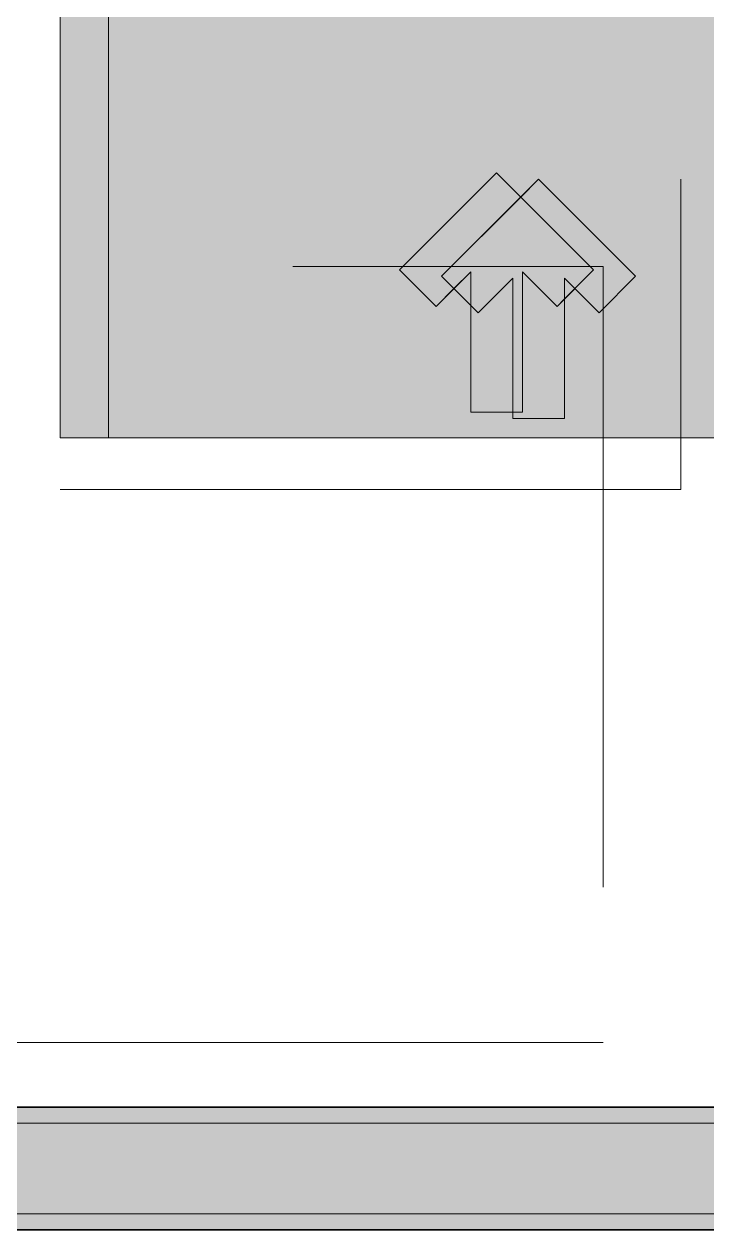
# Model space of a CAD drawing. Header units: inches. Extents: x 6 to 8416, y -388 to 6104.
# Drawn here: x 7143.52 to 7169.92, y 1342.69 to 1389.31 of the extents above; entities that cross this region are included whole.
import ezdxf

# ---------------------------------------------------------------- set-up
doc = ezdxf.new("R2010")
doc.units = ezdxf.units.IN
doc.header["$MEASUREMENT"] = 0
doc.linetypes.add('Dot 1_16_', pattern=[24, 0, -24])
doc.linetypes.add('Hidden 1_16_', pattern=[36, 24, -12])
for name, color, linetype, lineweight in [('A-GENM', 13, 'Continuous', 18), ('A-WALL', 113, 'Continuous', 25), ('A-WALL-PATT', 111, 'Continuous', 35), ('I-WALL', 2, 'Continuous', 25), ('P-SANR-FIXT', 6, 'Continuous', 18), ('Q-CASE', 31, 'Continuous', 18)]:
    doc.layers.add(name, color=color, linetype=linetype, lineweight=lineweight)

# ---------------------------------------------------------------- blocks, each defined once
blk = doc.blocks.new('PL BA Toilet-Unit-Two Piece-ICC ADA-AM - ICC Type B_ Side Approach_ Swing Up Bar-V993-LEVEL 3 - PLAN Copy 1 Copy 1')
at = {"layer": 'A-GENM', "linetype": 'Hidden 1_16_', "lineweight": 9}
for p, q in [((0, 56), (48, 56)), ((48, 56), (48, 24)), ((39.75, 54.25), (36, 50.5)), ((36, 50.5), (39.75, 54.25)), ((41.164, 52.836), (39.75, 54.25)), ((39.75, 54.25), (41.164, 52.836)), ((39.828, 51.5), (41.164, 52.836)), ((41.164, 52.836), (40.227, 51.898)), ((40.227, 51.898), (39.828, 51.5)), ((45.25, 51.5), (39.828, 51.5)), ((39.828, 51.5), (40.625, 51.5)), ((40.625, 51.5), (45.25, 51.5)), ((45.25, 49.5), (45.25, 51.5)), ((45.25, 51.5), (45.25, 49.5)), ((36, 50.5), (39.75, 46.75)), ((36.688, 49.812), (36, 50.5)), ((39.75, 46.75), (36.688, 49.812)), ((41.164, 48.164), (39.828, 49.5)), ((39.828, 49.5), (45.25, 49.5)), ((45, 49.5), (39.828, 49.5)), ((39.828, 49.5), (41.164, 48.164)), ((45.25, 49.5), (45.066, 49.5)), ((39.75, 46.75), (41.164, 48.164)), ((41.164, 48.164), (40.875, 47.875)), ((40.875, 47.875), (40.227, 47.227)), ((40.227, 47.227), (39.75, 46.75))]:
    blk.add_line(p, q, dxfattribs=at)
blk = doc.blocks.new('GM Clearance-Rect-AM - 30_ x 48_  - A117 2017 Existing _ Type B _ A117 2009 _ CBC-V994-LEVEL 3 - PLAN Copy 1 Copy 1')
at = {"layer": 'A-GENM', "linetype": 'Hidden 1_16_', "lineweight": 9, "transparency": 33554560}
h = blk.add_hatch(color=256, dxfattribs=at)
h.paths.add_polyline_path([(15, -48), (15, 0), (12.277, -0.051), (10.174, -0.744), (3.967, -2.289), (-1.674, -3.241), (-7.243, -3.767), (-13.135, -3.876), (-15, -3.822), (-15, -48)])
h.paths.add_polyline_path([(-11.625, -2.933), (-4.127, -2.516), (2.085, -1.633), (7.275, -0.496), (8.556, 0), (-15, 0), (-15, -2.805), (-12.492, -2.9)])
at = {"layer": 'A-GENM', "linetype": 'Hidden 1_16_', "lineweight": 9}
for p, q in [((-15, -48), (-15, -3.771)), ((-15, -3.771), (-15, -48)), ((-15, -48), (-15, -3.771)), ((15, -48), (-15, -48)), ((-15, -48), (15, -48)), ((15, -48), (-15, -48))]:
    blk.add_line(p, q, dxfattribs=at)
blk = doc.blocks.new('z Nested-Clearance-Shower-AM - Tub_Shower - ICC Type B - Option A_ Forward-1978682-LEVEL 3 - PLAN Copy 1 Copy 1')
at = {"layer": 'A-GENM', "linetype": 'Hidden 1_16_', "lineweight": 9}
for p, q in [((0, -48), (0, 0)), ((15, -37.75), (11.25, -41.5)), ((11.25, -41.5), (15, -37.75)), ((18.75, -41.5), (15, -37.75)), ((15, -37.75), (15.937, -38.687)), ((15.937, -38.687), (18.75, -41.5)), ((11.25, -41.5), (12.664, -42.914)), ((12.664, -42.914), (11.25, -41.5)), ((12.664, -42.914), (14, -41.578)), ((14, -41.578), (13.352, -42.227)), ((14, -41.578), (14, -47)), ((14, -42.875), (14, -41.578)), ((16, -47), (16, -41.578)), ((16, -41.578), (17.336, -42.914)), ((17.336, -42.914), (16, -41.578)), ((16, -41.578), (16, -47)), ((17.336, -42.914), (18.75, -41.5)), ((18.75, -41.5), (18.023, -42.227)), ((13.352, -42.227), (12.664, -42.914)), ((18.023, -42.227), (17.625, -42.625)), ((14, -47), (14, -42.875)), ((17.625, -42.625), (17.336, -42.914)), ((14, -47), (16, -47)), ((15.625, -47), (14, -47)), ((16, -47), (15.625, -47)), ((30, -48), (0, -48))]:
    blk.add_line(p, q, dxfattribs=at)
blk = doc.blocks.new('z Nested-Clearance-Plumbing-AM - Clearance-V1004-LEVEL 3 - PLAN Copy 1 Copy 1')
at = {"layer": 'A-GENM', "linetype": 'Hidden 1_16_', "lineweight": 9}
for p, q in [((-15, -48), (-15, 0)), ((-15, 0), (-0.748, 0)), ((-0.748, 0), (-0.532, 0)), ((-0.518, 0), (0.492, 0)), ((0.492, 0), (0.748, 0)), ((0.748, 0), (15, 0)), ((15, 0), (15, -48)), ((15, -48), (-15, -48))]:
    blk.add_line(p, q, dxfattribs=at)
blk = doc.blocks.new('CW Closet Shelf-AM - CW Closet Shelf-AM-5476564-LEVEL 3 - PLAN Copy 1 Copy 1')
at = {"layer": 'Q-CASE', "linetype": 'Dot 1_16_', "lineweight": 9}
blk.add_line((-32.637, 24), (34.113, 24), dxfattribs=at)

msp = doc.modelspace()

# ---------------------------------------------------------------- hatches: boundary and pattern name
at = {"layer": 'A-WALL-PATT', "lineweight": 25, "transparency": 33554560}
msp.add_hatch(color=10, dxfattribs=at).paths.add_polyline_path([(7177.66533733, 1346.81077679), (7177.66533733, 1347.43577679), (7112.91533733, 1347.43577679), (7112.91533733, 1346.81077679), (7176.64553685, 1346.81077679)])
at = {"layer": 'A-WALL-PATT', "transparency": 33554560}
msp.add_hatch(color=10, dxfattribs=at).paths.add_polyline_path([(7177.66533733, 1342.68577679), (7177.66533733, 1343.31077679), (7112.91533733, 1343.31077679), (7112.91533733, 1342.68577679), (7176.64553685, 1342.68577679)])
at = {"layer": 'I-WALL', "transparency": 33554560}
msp.add_hatch(color=10, dxfattribs=at).paths.add_polyline_path([(7178.29033733, 1343.31077679), (7178.29033733, 1346.81077679), (7112.91533733, 1346.81077679), (7112.91533733, 1343.31077679), (7177.66533733, 1343.31077679)])

# ---------------------------------------------------------------- linework, layer by layer
at = {"layer": 'A-WALL', "lineweight": 9}
for p, q in [((7112.91533733, 1346.81077679), (7178.29033733, 1346.81077679)), ((7112.91533733, 1343.31077679), (7178.29033733, 1343.31077679))]:
    msp.add_line(p, q, dxfattribs=at)
at = {"layer": 'I-WALL', "lineweight": 35}
for p, q in [((7177.66533733, 1347.43577679), (7112.91533733, 1347.43577679)), ((7112.91533733, 1342.68577679), (7177.66533733, 1342.68577679))]:
    msp.add_line(p, q, dxfattribs=at)

# ---------------------------------------------------------------- block references
at = {"layer": 'A-GENM', "linetype": 'Hidden 1_16_', "lineweight": 9}
for name, p in [('GM Clearance-Rect-AM - 30_ x 48_  - A117 2017 Existing _ Type B _ A117 2009 _ CBC-V994-LEVEL 3 - PLAN Copy 1 Copy 1', (7159.91533733, 1421.31077679)), ('z Nested-Clearance-Shower-AM - Tub_Shower - ICC Type B - Option A_ Forward-1978682-LEVEL 3 - PLAN Copy 1 Copy 1', (7146.79033733, 1421.31077679))]:
    msp.add_blockref(name, p, dxfattribs=at)
at = {"layer": 'A-GENM', "linetype": 'Hidden 1_16_', "lineweight": 9, "rotation": 89.99999999999937}
msp.add_blockref('z Nested-Clearance-Plumbing-AM - Clearance-V1004-LEVEL 3 - PLAN Copy 1 Copy 1', (7117.91533733, 1364.93577679), dxfattribs=at)
at = {"layer": 'P-SANR-FIXT', "rotation": 269.9999999999994}
msp.add_blockref('PL BA Toilet-Unit-Two Piece-ICC ADA-AM - ICC Type B_ Side Approach_ Swing Up Bar-V993-LEVEL 3 - PLAN Copy 1 Copy 1', (7112.91533733, 1419.31077679), dxfattribs=at)
at = {"layer": 'Q-CASE', "rotation": 180}
msp.add_blockref('CW Closet Shelf-AM - CW Closet Shelf-AM-5476564-LEVEL 3 - PLAN Copy 1 Copy 1', (7145.02804225, 1366.68577679), dxfattribs=at)

doc.saveas('drawing.dxf')
